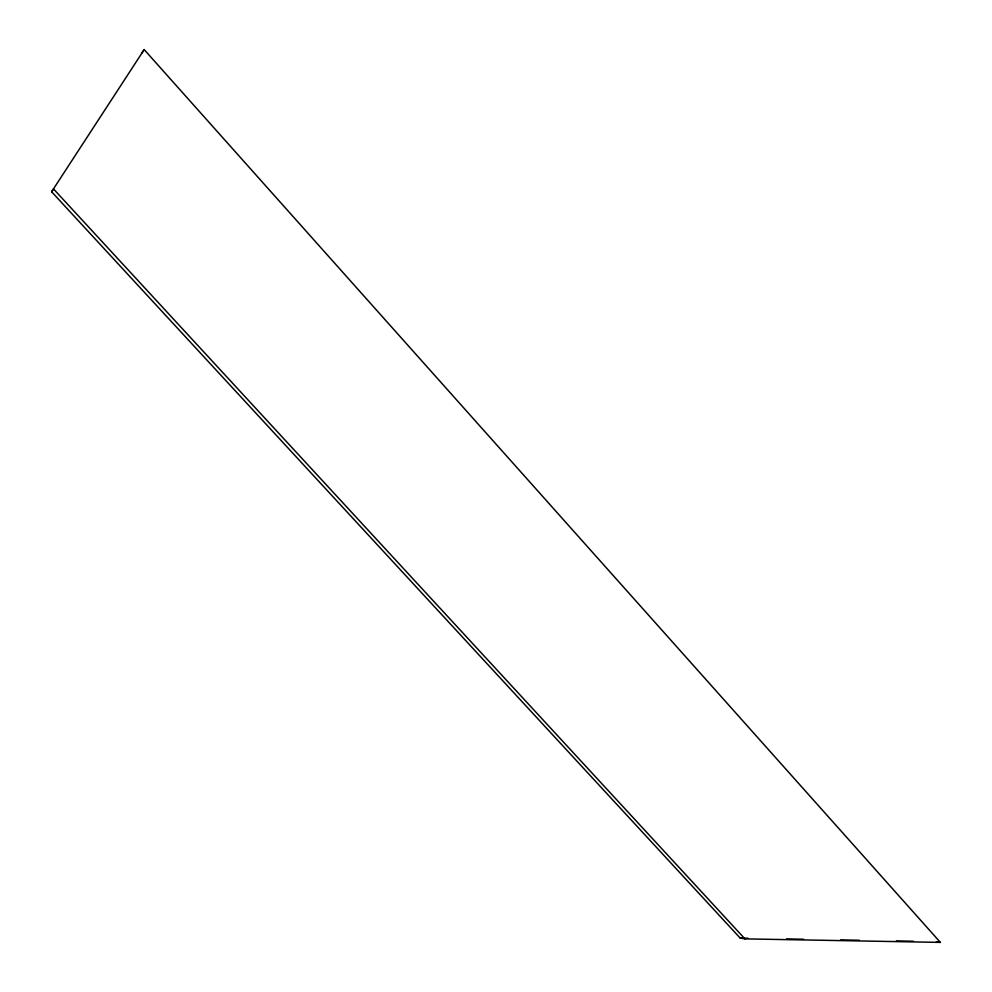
<?xml version="1.0" encoding="UTF-8"?>
<svg xmlns="http://www.w3.org/2000/svg" width="992" height="992" viewBox="0 0 992 992"><rect width="100%" height="100%" fill="white"/><g stroke="black" fill="none" stroke-linecap="round" stroke-linejoin="round"><path stroke-width="1.49" d="M51.609 191.754L144.187 49.6L940.391 942.4L744.93 938.878L740.181 938.085L51.609 191.754L53.531 188.964L744.93 938.878M141.893 52.985L144.187 49.6M740.181 938.085L747.906 938.221M786.569 938.928L803.582 939.238M840.695 939.908L859.258 940.242M896.371 940.924L913.384 941.234M936.374 941.817L940.391 942.4"/></g></svg>
